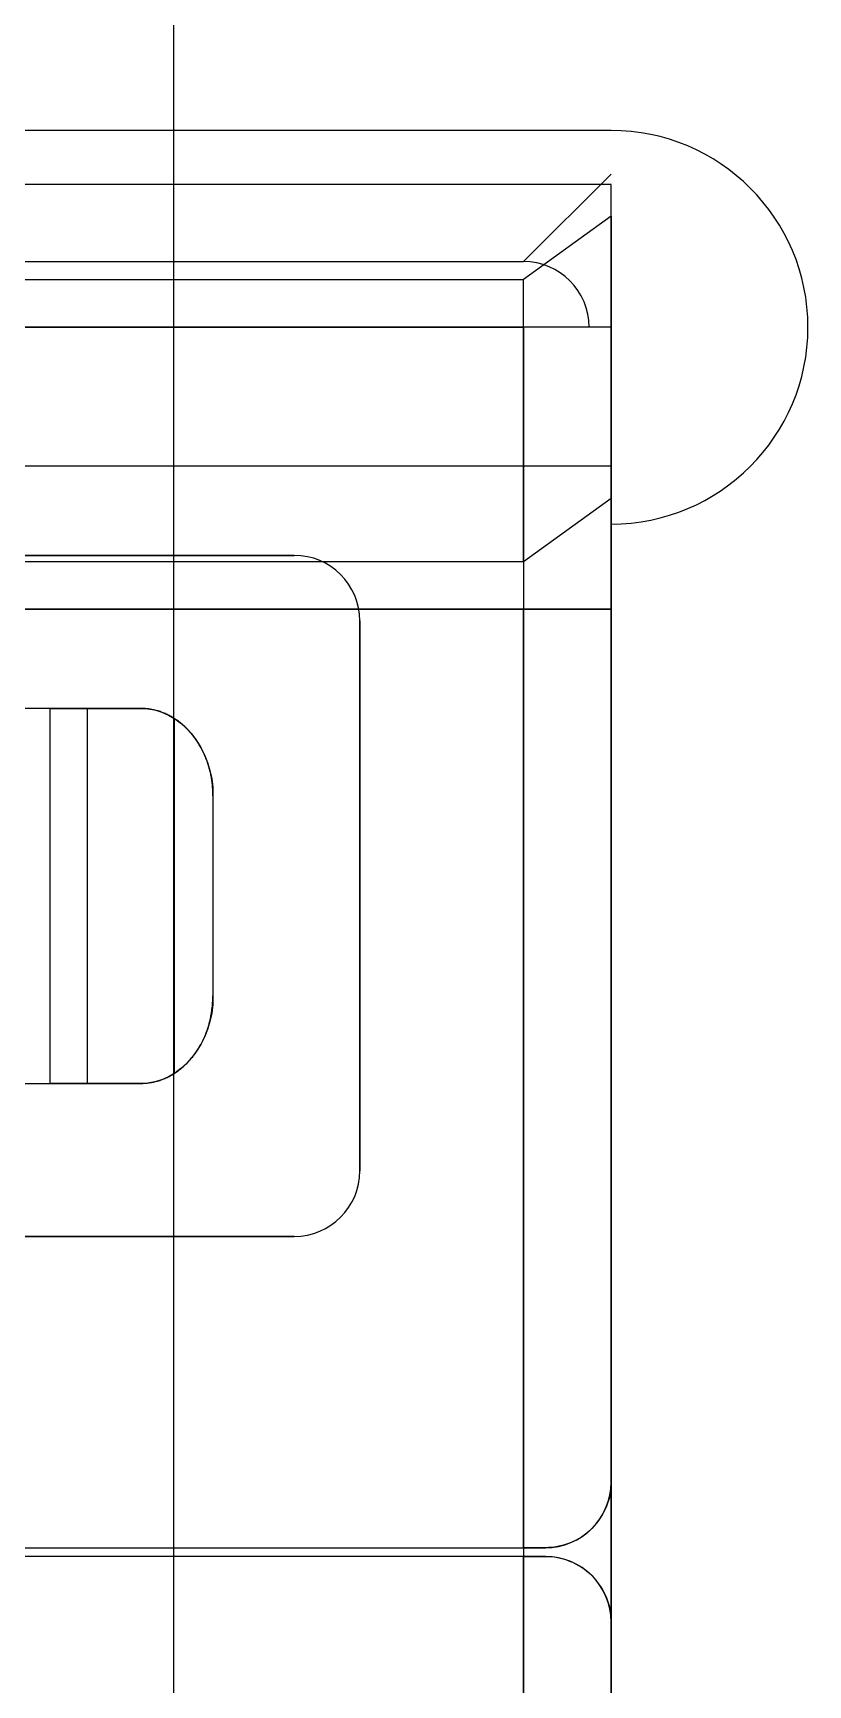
# Model space of a CAD drawing. Header units: millimetres. Extents: x -26.5 to 28.9, y -30 to 30.
# Drawn here: x 26.179 to 27.95, y -10.394 to -6.617 of the extents above; entities that cross this region are included whole.
import ezdxf

# ---------------------------------------------------------------- set-up
doc = ezdxf.new("R2010")
doc.units = ezdxf.units.MM
doc.layers.add('Feature', color=7, linetype='CONTINUOUS')

msp = doc.modelspace()

# ---------------------------------------------------------------- linework, layer by layer
at = {"layer": 'Feature'}
for p, q in [((26.5, 26.9975, 1.6), (26.5, -26.9975, 1.6)), ((26.5, 26.9975), (26.5, -26.9975)), ((26.5, 26.9975), (26.5, -26.9975)), ((26.5, 26.9975, 1.6), (26.5, -26.9975, 1.6)), ((27.5, -6.84, 4.05), (20, -6.84, 4.05)), ((27.5, -6.84, 4.05), (20, -6.84, 4.05)), ((27.5, -6.84, 2.7298), (26.05, -6.84, 2.7298)), ((27.5, -6.84, 2.7298), (26.05, -6.84, 2.7298)), ((27.5, -6.84, 2.7298), (27.5, -6.84, 4.05)), ((27.5, -6.84, 2.7298), (27.5, -6.84, 4.05)), ((27.5, -6.94, 4.05), (27.3, -7.14, 4.05)), ((27.5, -6.94, 4.05), (27.3, -7.14, 4.05)), ((27.5, -6.94, 2.7298), (27.3, -7.14, 2.7298)), ((27.5, -6.94, 2.7298), (27.3, -7.14, 2.7298)), ((27.5, -6.94, 4.05), (27.5, -6.94, 2.7298)), ((27.5, -6.94, 4.05), (27.5, -6.94, 2.7298)), ((27.5, -6.96343, 2.4202), (26.05, -6.96343, 2.4202)), ((27.5, -6.96343, 2.4202), (26.05, -6.96343, 2.4202)), ((27.5, -7.60792, 1.7404), (27.5, -6.96343, 2.4202)), ((27.5, -7.60792, 1.7404), (27.5, -6.96343, 2.4202)), ((27.5, -7.036, 2.489), (27.3, -7.18114, 2.6266)), ((27.5, -7.036, 2.489), (27.3, -7.18114, 2.6266)), ((27.5, -7.036, 2.489), (27.5, -7.68049, 1.8092)), ((27.5, -7.036, 2.489), (27.5, -7.68049, 1.8092)), ((23.35, -7.14, 4.05), (27.3, -7.14, 4.05)), ((23.35, -7.14, 4.05), (27.3, -7.14, 4.05)), ((26.05, -7.14, 2.7298), (27.3, -7.14, 2.7298)), ((26.05, -7.14, 2.7298), (27.3, -7.14, 2.7298)), ((27.3, -7.14, 2.7298), (27.3, -7.14, 4.05)), ((27.3, -7.14, 2.7298), (27.3, -7.14, 4.05)), ((26.05, -7.18114, 2.6266), (27.3, -7.18114, 2.6266)), ((26.05, -7.18114, 2.6266), (27.3, -7.18114, 2.6266)), ((27.3, -7.82563, 1.9468), (27.3, -7.18114, 2.6266)), ((27.3, -7.82563, 1.9468), (27.3, -7.18114, 2.6266)), ((27.5, -7.29, 4.5), (20, -7.29, 4.5)), ((27.5, -7.29, 4.5), (20, -7.29, 4.5)), ((23.35, -7.29, 4.2), (27.3, -7.29, 4.2)), ((23.35, -7.29, 4.2), (27.3, -7.29, 4.2)), ((27.3, -7.29, 4.2), (27.3, -12.89, 4.2)), ((27.3, -7.29, 4.2), (27.3, -12.89, 4.2)), ((27.5, -7.29, 4.4), (27.3, -7.29, 4.2)), ((27.5, -7.29, 4.4), (27.3, -7.29, 4.2)), ((27.5, -12.89, 4.4), (27.5, -7.29, 4.4)), ((27.5, -7.29, 4.5), (27.5, -12.89, 4.5)), ((27.5, -7.29, 4.5), (27.5, -12.89, 4.5)), ((27.5, -12.89, 4.4), (27.5, -7.29, 4.4)), ((27.5, -7.60792, 1.7404), (26.05, -7.60792, 1.7404)), ((27.5, -7.60792, 1.7404), (26.05, -7.60792, 1.7404)), ((27.3, -7.82563, 1.9468), (27.5, -7.68049, 1.8092)), ((27.3, -7.82563, 1.9468), (27.5, -7.68049, 1.8092)), ((26.7758, -7.81143, 4.5), (25.7357, -7.81143, 4.5)), ((25.7357, -7.81143, 4.2), (26.7758, -7.81143, 4.2)), ((25.7357, -7.81143, 4.2), (26.7758, -7.81143, 4.2)), ((26.7758, -7.81143, 4.5), (25.7357, -7.81143, 4.5)), ((26.7758, -7.81143, 4.2), (26.7758, -7.81143, 4.5)), ((26.7758, -7.81143, 4.2), (26.7758, -7.81143, 4.5)), ((26.05, -7.82563, 1.9468), (27.3, -7.82563, 1.9468)), ((26.05, -7.82563, 1.9468), (27.3, -7.82563, 1.9468)), ((26.05, -7.93449, 1.9), (27.3, -7.93449, 1.9)), ((27.5, -7.93449, 1.6), (26.05, -7.93449, 1.6)), ((26.05, -7.93449, 1.9), (27.3, -7.93449, 1.9)), ((27.5, -7.93449, 1.6), (26.05, -7.93449, 1.6)), ((26.9258, -9.21857, 4.5), (26.9258, -7.96143, 4.5)), ((26.9258, -7.96143, 4.2), (26.9258, -9.21857, 4.2)), ((26.9258, -7.96143, 4.2), (26.9258, -7.96143, 4.5)), ((26.9258, -7.96143, 4.2), (26.9258, -9.21857, 4.2)), ((26.9258, -9.21857, 4.5), (26.9258, -7.96143, 4.5)), ((26.9258, -7.96143, 4.2), (26.9258, -7.96143, 4.5)), ((27.3, -10.08, 1.9), (27.3, -7.93449, 1.9)), ((27.3, -7.93449, 1.9), (27.5, -7.93449, 1.7)), ((27.3, -10.08, 1.9), (27.3, -7.93449, 1.9)), ((27.3, -7.93449, 1.9), (27.5, -7.93449, 1.7)), ((27.5, -7.93449, 1.7), (27.5, -9.93, 1.7)), ((27.5, -9.93, 1.6), (27.5, -7.93449, 1.6)), ((27.5, -7.93449, 1.7), (27.5, -9.93, 1.7)), ((27.5, -9.93, 1.6), (27.5, -7.93449, 1.6)), ((26.3027, -8.16143, 4.44695), (26.0481, -8.16143, 4.27261)), ((26.3027, -8.16143, 4.44695), (26.0481, -8.16143, 4.27261)), ((26.2176, -8.16143, 4.02508), (26.2176, -9.01857, 4.02508)), ((26.2176, -8.16143, 4.02508), (26.4251, -8.16143, 4.16714)), ((26.2176, -8.16143, 4.02508), (26.2176, -9.01857, 4.02508)), ((26.2176, -8.16143, 4.02508), (26.4251, -8.16143, 4.16714)), ((26.3027, -8.16143, 4.44695), (26.3027, -9.01857, 4.44695)), ((26.3027, -8.16143, 4.44695), (26.3027, -9.01857, 4.44695)), ((26.4251, -8.16143, 4.42406), (26.3027, -8.16143, 4.44695)), ((26.4251, -8.16143, 4.42406), (26.3027, -8.16143, 4.44695)), ((26.4251, -8.16143, 4.16714), (26.4251, -8.16143, 4.42406)), ((26.4251, -8.16143, 4.16714), (26.4251, -8.16143, 4.42406)), ((26.5013, -8.18405, 4.4098), (26.5013, -8.99595, 4.4098)), ((26.5013, -8.18405, 4.4098), (26.5013, -8.99595, 4.4098)), ((26.5901, -8.36143, 4.28015), (26.5901, -8.81857, 4.28015)), ((26.5901, -8.36143, 4.28015), (26.5901, -8.81857, 4.28015)), ((26.0481, -9.01857, 4.27261), (26.3027, -9.01857, 4.44695)), ((26.0481, -9.01857, 4.27261), (26.3027, -9.01857, 4.44695)), ((26.4251, -9.01857, 4.16714), (26.2176, -9.01857, 4.02508)), ((26.4251, -9.01857, 4.16714), (26.2176, -9.01857, 4.02508)), ((26.3027, -9.01857, 4.44695), (26.4251, -9.01857, 4.42406)), ((26.3027, -9.01857, 4.44695), (26.4251, -9.01857, 4.42406)), ((26.4251, -9.01857, 4.16714), (26.4251, -9.01857, 4.42406)), ((26.4251, -9.01857, 4.16714), (26.4251, -9.01857, 4.42406)), ((26.9258, -9.21857, 4.2), (26.9258, -9.21857, 4.5)), ((26.9258, -9.21857, 4.2), (26.9258, -9.21857, 4.5)), ((25.7357, -9.36857, 4.5), (26.7758, -9.36857, 4.5)), ((26.7758, -9.36857, 4.2), (25.7357, -9.36857, 4.2)), ((26.7758, -9.36857, 4.2), (25.7357, -9.36857, 4.2)), ((25.7357, -9.36857, 4.5), (26.7758, -9.36857, 4.5)), ((26.7758, -9.36857, 4.2), (26.7758, -9.36857, 4.5)), ((26.7758, -9.36857, 4.2), (26.7758, -9.36857, 4.5)), ((27.5, -9.93, 1.7), (27.5, -9.93, 1.6)), ((27.5, -9.93, 1.7), (27.5, -9.93, 1.6)), ((25.9115, -10.08, 1.9), (27.3, -10.08, 1.9)), ((25.9115, -10.08, 1.9), (27.3, -10.08, 1.9)), ((25.9115, -10.08, 1.6), (27.35, -10.08, 1.6)), ((25.9115, -10.08, 1.6), (27.35, -10.08, 1.6)), ((27.35, -10.08, 1.85), (27.3, -10.08, 1.9)), ((27.35, -10.08, 1.85), (27.3, -10.08, 1.9)), ((27.35, -10.08, 1.85), (27.35, -10.08, 1.6)), ((27.35, -10.08, 1.85), (27.35, -10.08, 1.6)), ((27.3, -10.1, 1.9), (25.8824, -10.1, 1.9)), ((27.35, -10.1, 1.6), (25.8824, -10.1, 1.6)), ((27.3, -10.1, 1.9), (25.8824, -10.1, 1.9)), ((27.35, -10.1, 1.6), (25.8824, -10.1, 1.6)), ((27.3, -10.1, 1.9), (27.35, -10.1, 1.85)), ((27.3, -12.2455, 1.9), (27.3, -10.1, 1.9)), ((27.3, -12.2455, 1.9), (27.3, -10.1, 1.9)), ((27.3, -10.1, 1.9), (27.35, -10.1, 1.85)), ((27.35, -10.1, 1.85), (27.35, -10.1, 1.6)), ((27.35, -10.1, 1.85), (27.35, -10.1, 1.6)), ((27.5, -12.2455, 1.6), (27.5, -10.25, 1.6)), ((27.5, -10.25, 1.7), (27.5, -10.25, 1.6)), ((27.5, -10.25, 1.7), (27.5, -12.2455, 1.7)), ((27.5, -10.25, 1.7), (27.5, -12.2455, 1.7)), ((27.5, -10.25, 1.7), (27.5, -10.25, 1.6)), ((27.5, -12.2455, 1.6), (27.5, -10.25, 1.6))]:
    msp.add_line(p, q, dxfattribs=at)
for centre, radius, start, end in [((27.5, -7.29, 4.05), 0.45, -90, 90), ((27.5, -7.29, 4.05), 0.45, -90, 90), ((27.5, -7.29, 2.7298), 0.35, 90, 90), ((27.5, -7.29, 2.7298), 0.35, 90, 90), ((26.05, -7.29, 2.7298), 0.32657, 90, 90), ((26.05, -7.29, 2.7298), 0.32657, 90, 90), ((27.5, -7.29, 2.7298), 0.32657, 90, 90), ((27.5, -7.29, 2.7298), 0.32657, 90, 90), ((26.05, -7.29, 2.7298), 0.15, 90, 90), ((26.05, -7.29, 2.7298), 0.15, 90, 90), ((27.3, -7.29, 4.05), 0.15, 0, 90), ((27.3, -7.29, 4.05), 0.15, 0, 90), ((27.3, -7.29, 2.7298), 0.10886, 90, 90), ((27.3, -7.29, 2.7298), 0.10886, 90, 90), ((27.5, -7.29, 4.05), 5.32907e-15, 90, -90), ((27.5, -7.29, 4.05), 5.32907e-15, 90, -90), ((27.5, -7.93449, 2.05), 0.254, 90, 90), ((27.5, -7.93449, 2.05), 0.254, 90, 90), ((26.7758, -7.96143, 4.5), 0.15, 0, 90), ((26.7758, -7.96143, 4.2), 0.15, 0, 90), ((26.7758, -7.96143, 4.5), 0.15, 0, 90), ((26.7758, -7.96143, 4.2), 0.15, 0, 90), ((26.0057, -8.16143, 4.33449), 0.3094, 180, 180), ((26.0057, -8.16143, 4.33449), 0.3094, 180, 180), ((27.3, -7.93449, 2.05), 8.88178e-16, 90, 90), ((27.3, -7.93449, 2.05), 8.88178e-16, 90, 90), ((27.5, -7.93449, 2.05), 8.88178e-16, 90, 90), ((27.5, -7.93449, 2.05), 8.88178e-16, 90, 90), ((26.0057, -9.01857, 4.33449), 0.21188, 0, 0), ((26.0057, -9.01857, 4.33449), 0.21188, 0, 0), ((26.7758, -9.21857, 4.5), 0.15, -90, 0), ((26.7758, -9.21857, 4.2), 0.15, -90, 0), ((26.7758, -9.21857, 4.5), 0.15, -90, 0), ((26.7758, -9.21857, 4.2), 0.15, -90, 0), ((27.35, -9.93, 1.6), 0.15, -90, 0), ((27.35, -9.93, 1.6), 0.15, -90, 0), ((27.35, -10.25, 1.6), 0.15, 0, 90), ((27.35, -10.25, 1.6), 0.15, 0, 90)]:
    msp.add_arc(centre, radius, start, end, dxfattribs=at)
for points, degree in [([(26.4251, -8.16143, 4.16714), (26.5133, -8.15861, 4.22755), (26.5924, -8.25475, 4.28174), (26.5901, -8.36143, 4.28015)], 3), ([(26.4251, -8.16143, 4.16714), (26.5133, -8.15861, 4.22755), (26.5924, -8.25475, 4.28174), (26.5901, -8.36143, 4.28015)], 3), ([(26.5013, -8.18405, 4.4098), (26.4662, -8.16185, 4.41637), (26.4251, -8.16143, 4.42406)], 2), ([(26.5013, -8.18405, 4.4098), (26.4662, -8.16185, 4.41637), (26.4251, -8.16143, 4.42406)], 2), ([(26.5901, -8.81857, 4.28015), (26.5924, -8.92548, 4.28174), (26.5131, -9.02139, 4.22742), (26.4251, -9.01857, 4.16714)], 3), ([(26.5901, -8.81857, 4.28015), (26.5924, -8.92548, 4.28174), (26.5131, -9.02139, 4.22742), (26.4251, -9.01857, 4.16714)], 3), ([(26.4251, -9.01857, 4.42406), (26.4655, -9.01857, 4.41651), (26.5013, -8.99595, 4.4098)], 2), ([(26.4251, -9.01857, 4.42406), (26.4655, -9.01857, 4.41651), (26.5013, -8.99595, 4.4098)], 2)]:
    msp.add_open_spline(points, degree=degree, dxfattribs=at)
for points, degree, knots in [([(26.5901, -8.36143, 4.28015), (26.5901, -8.31567, 4.28015), (26.5741, -8.27545, 4.30348), (26.5681, -8.26085, 4.31222), (26.5617, -8.24925, 4.32162), (26.5385, -8.20756, 4.35541), (26.5013, -8.18405, 4.4098)], 2, [0, 0, 0, 0.375, 0.375, 0.5, 0.5, 1, 1, 1]), ([(26.5901, -8.36143, 4.28015), (26.5901, -8.31567, 4.28015), (26.5741, -8.27545, 4.30348), (26.5681, -8.26085, 4.31222), (26.5617, -8.24925, 4.32162), (26.5385, -8.20756, 4.35541), (26.5013, -8.18405, 4.4098)], 2, [0, 0, 0, 0.375, 0.375, 0.5, 0.5, 1, 1, 1]), ([(26.5013, -8.99595, 4.4098), (26.5379, -8.97308, 4.35637), (26.5617, -8.93069, 4.32157), (26.5888, -8.88276, 4.28208), (26.5901, -8.81857, 4.28015)], 2, [0, 0, 0, 0.5, 0.5, 1, 1, 1]), ([(26.5013, -8.99595, 4.4098), (26.5379, -8.97308, 4.35637), (26.5617, -8.93069, 4.32157), (26.5888, -8.88276, 4.28208), (26.5901, -8.81857, 4.28015)], 2, [0, 0, 0, 0.5, 0.5, 1, 1, 1]), ([(27.5, -9.93, 1.7), (27.5005, -9.96828, 1.69949), (27.4859, -10.0036, 1.71413), (27.4561, -10.0361, 1.74393), (27.4267, -10.0659, 1.77325), (27.3852, -10.0805, 1.81483), (27.35, -10.08, 1.85)], 3, [0, 0, 0, 0, 0.785398, 0.785398, 0.785398, 1.5708, 1.5708, 1.5708, 1.5708]), ([(27.5, -9.93, 1.7), (27.5005, -9.96828, 1.69949), (27.4859, -10.0036, 1.71413), (27.4561, -10.0361, 1.74393), (27.4267, -10.0659, 1.77325), (27.3852, -10.0805, 1.81483), (27.35, -10.08, 1.85)], 3, [0, 0, 0, 0, 0.785398, 0.785398, 0.785398, 1.5708, 1.5708, 1.5708, 1.5708]), ([(27.35, -10.1, 1.85), (27.3852, -10.0995, 1.81483), (27.4267, -10.1141, 1.77325), (27.4561, -10.1439, 1.74393), (27.4859, -10.1764, 1.71413), (27.5005, -10.2117, 1.69949), (27.5, -10.25, 1.7)], 3, [4.71239, 4.71239, 4.71239, 4.71239, 5.49779, 5.49779, 5.49779, 6.28319, 6.28319, 6.28319, 6.28319]), ([(27.35, -10.1, 1.85), (27.3852, -10.0995, 1.81483), (27.4267, -10.1141, 1.77325), (27.4561, -10.1439, 1.74393), (27.4859, -10.1764, 1.71413), (27.5005, -10.2117, 1.69949), (27.5, -10.25, 1.7)], 3, [4.71239, 4.71239, 4.71239, 4.71239, 5.49779, 5.49779, 5.49779, 6.28319, 6.28319, 6.28319, 6.28319])]:
    msp.add_open_spline(points, degree=degree, knots=knots, dxfattribs=at)

doc.saveas('drawing.dxf')
